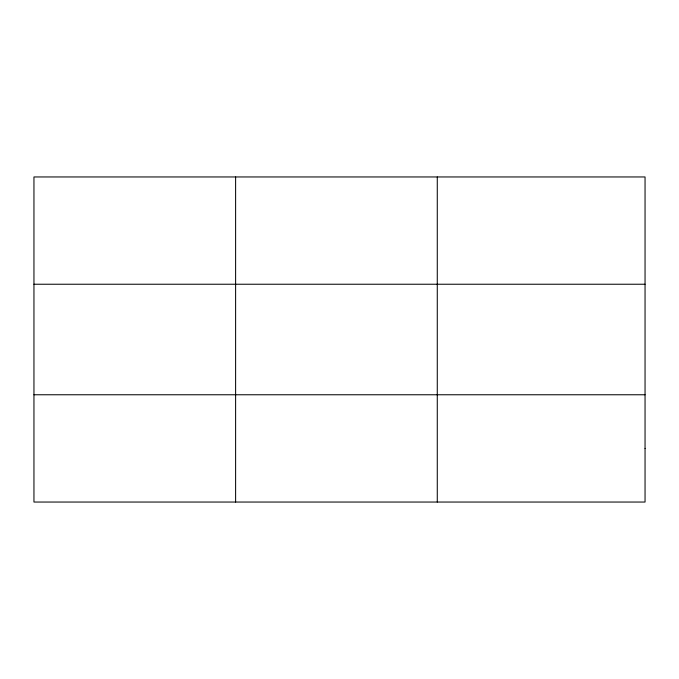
<?xml version="1.0" encoding="UTF-8"?>
<svg xmlns="http://www.w3.org/2000/svg" width="679" height="679" viewBox="0 0 679 679"><rect width="100%" height="100%" fill="white"/><g stroke="black" fill="none" stroke-linecap="round" stroke-linejoin="round"><path stroke-width="1.02" d="M235.613 176.956L235.613 502.044M437.276 176.956L437.276 502.044M33.95 284.238L645.05 284.238M33.95 394.762L645.05 394.762M645.05 448.403L645.05 502.044L33.95 502.044L33.95 176.956L645.05 176.956L645.05 448.403"/></g></svg>
